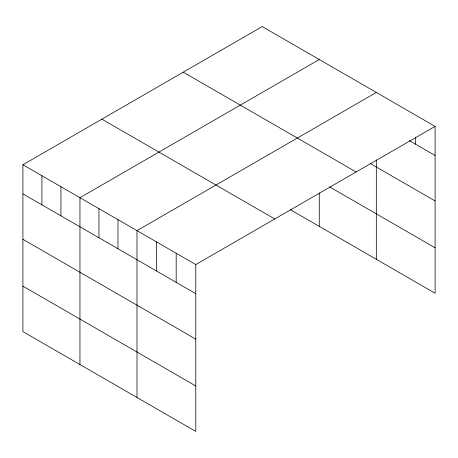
<?xml version="1.0" encoding="UTF-8"?>
<svg xmlns="http://www.w3.org/2000/svg" width="458" height="458" viewBox="0 0 458 458"><rect width="100%" height="100%" fill="white"/><g stroke="black" fill="none" stroke-linecap="round" stroke-linejoin="round"><path stroke-width="0.69" d="M22.9 164.76L195.772 264.564L195.772 431.419L22.9 331.609L22.9 164.76L262.228 26.581L435.1 126.391L435.1 293.24L290.446 209.73M319.278 59.517L79.95 197.696L79.95 364.545M376.321 92.453L136.994 230.632L136.994 397.481M195.772 264.564L435.1 126.391M409.383 140.646L435.1 155.491M370.19 163.472L435.1 200.947M183.252 72.181L356.124 171.985M329.703 186.933L435.1 247.784M101.876 119.16L274.748 218.964M22.9 193.86L195.772 293.67M22.9 239.316L195.772 339.126M22.9 286.153L195.772 385.962M415.509 137.079L415.509 144.178M376.321 159.911L376.321 259.308M319.278 192.99L319.278 226.372M176.181 253.251L176.181 282.357M156.584 241.939L156.584 271.044M117.981 219.651L117.981 248.757M98.962 208.671L98.962 237.776M60.931 186.715L60.931 215.821M41.918 175.735L41.918 204.841"/></g></svg>
